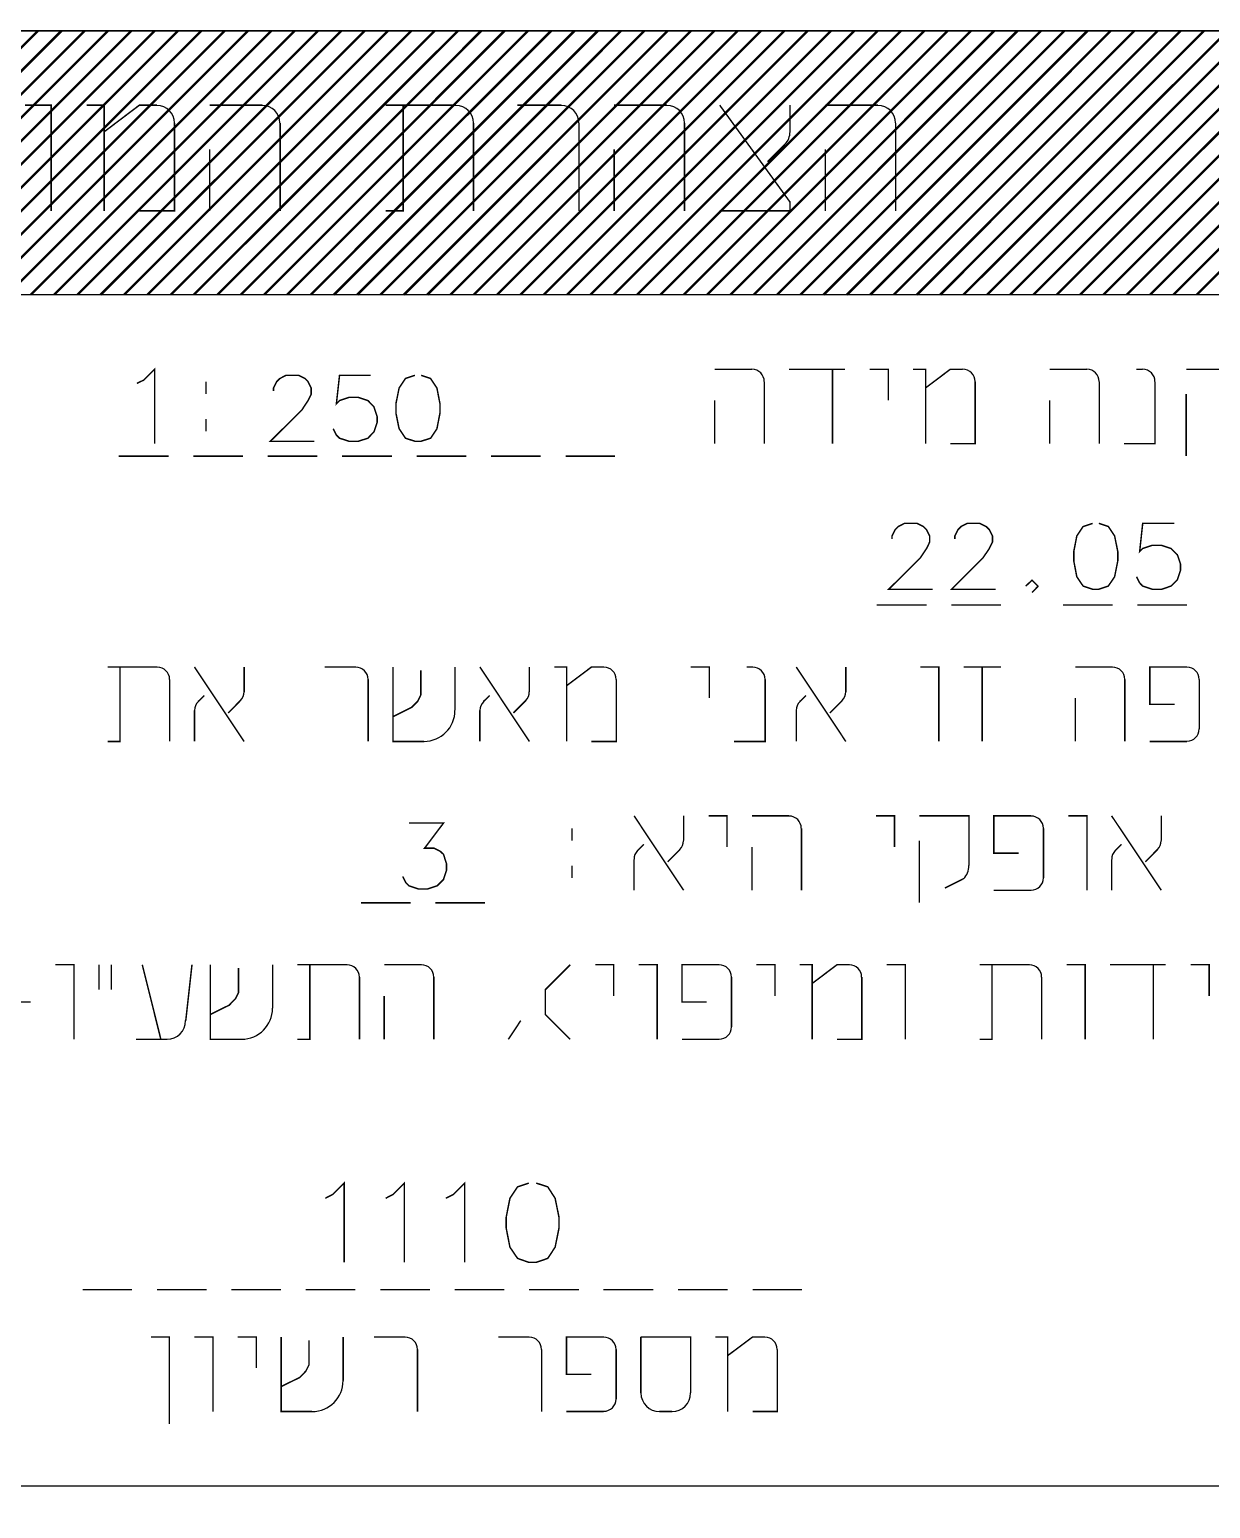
# Model space of a CAD drawing. Extents: x 489 to 720, y 1028 to 1176.
# Drawn here: x 693.83 to 702.79, y 1108.8 to 1120.02 of the extents above; entities that cross this region are included whole.
import ezdxf

# ---------------------------------------------------------------- set-up
doc = ezdxf.new("R2010")
doc.units = 0
doc.header["$MEASUREMENT"] = 0
doc.layers.add('DECLARATION', color=7, linetype='Continuous')
doc.layers.add('M1280', color=7, linetype='Continuous')

msp = doc.modelspace()

# ---------------------------------------------------------------- linework, layer by layer
at = {"color": 250, "linetype": 'Continuous', "ltscale": 0.045455, "const_width": 0.0112}
for points in [[(695.684, 1117.281), (695.684, 1117.305), (695.708, 1117.353), (695.732, 1117.377), (695.779, 1117.401), (695.875, 1117.401), (695.922, 1117.377), (695.946, 1117.353), (695.97, 1117.305), (695.97, 1117.257), (695.946, 1117.21), (695.899, 1117.138), (695.66, 1116.901), (695.994, 1116.901)], [(696.422, 1117.401), (696.185, 1117.401), (696.161, 1117.186), (696.185, 1117.21), (696.257, 1117.234), (696.328, 1117.234), (696.4, 1117.21), (696.446, 1117.162), (696.47, 1117.09), (696.47, 1117.044), (696.446, 1116.972), (696.4, 1116.924), (696.328, 1116.901), (696.257, 1116.901), (696.185, 1116.924), (696.161, 1116.948), (696.137, 1116.996)], [(696.757, 1117.401), (696.685, 1117.377), (696.637, 1117.305), (696.613, 1117.186), (696.613, 1117.114), (696.637, 1116.996), (696.685, 1116.924), (696.757, 1116.901), (696.804, 1116.901), (696.876, 1116.924), (696.924, 1116.996), (696.947, 1117.114), (696.947, 1117.186), (696.924, 1117.305), (696.876, 1117.377), (696.804, 1117.401)], [(700.377, 1116.159), (700.377, 1116.182), (700.401, 1116.23), (700.425, 1116.254), (700.472, 1116.278), (700.568, 1116.278), (700.616, 1116.254), (700.64, 1116.23), (700.663, 1116.182), (700.663, 1116.135), (700.64, 1116.087), (700.592, 1116.016), (700.353, 1115.778), (700.687, 1115.778)], [(700.854, 1116.159), (700.854, 1116.182), (700.878, 1116.23), (700.902, 1116.254), (700.949, 1116.278), (701.044, 1116.278), (701.092, 1116.254), (701.116, 1116.23), (701.14, 1116.182), (701.14, 1116.135), (701.116, 1116.087), (701.068, 1116.016), (700.83, 1115.778), (701.163, 1115.778)], [(701.9, 1116.278), (701.828, 1116.254), (701.78, 1116.182), (701.757, 1116.064), (701.757, 1115.993), (701.78, 1115.873), (701.828, 1115.802), (701.9, 1115.778), (701.947, 1115.778), (702.019, 1115.802), (702.067, 1115.873), (702.091, 1115.993), (702.091, 1116.064), (702.067, 1116.182), (702.019, 1116.254), (701.947, 1116.278)], [(702.519, 1116.278), (702.28, 1116.278), (702.257, 1116.064), (702.28, 1116.087), (702.352, 1116.111), (702.424, 1116.111), (702.495, 1116.087), (702.543, 1116.04), (702.567, 1115.969), (702.567, 1115.921), (702.543, 1115.849), (702.495, 1115.802), (702.424, 1115.778), (702.352, 1115.778), (702.28, 1115.802), (702.257, 1115.826), (702.233, 1115.873)], [(696.712, 1114.004), (696.974, 1114.004), (696.83, 1113.813), (696.902, 1113.813), (696.95, 1113.789), (696.974, 1113.766), (696.997, 1113.695), (696.997, 1113.647), (696.974, 1113.576), (696.926, 1113.528), (696.854, 1113.504), (696.783, 1113.504), (696.712, 1113.528), (696.688, 1113.552), (696.665, 1113.599)], [(696.077, 1111.157), (696.134, 1111.187), (696.22, 1111.272), (696.22, 1110.671)], [(696.535, 1111.157), (696.592, 1111.187), (696.677, 1111.272), (696.677, 1110.671)], [(696.992, 1111.157), (697.05, 1111.187), (697.135, 1111.272), (697.135, 1110.671)], [(697.621, 1111.272), (697.536, 1111.244), (697.478, 1111.157), (697.45, 1111.015), (697.45, 1110.929), (697.478, 1110.786), (697.536, 1110.701), (697.621, 1110.671), (697.678, 1110.671), (697.765, 1110.701), (697.821, 1110.786), (697.85, 1110.929), (697.85, 1111.015), (697.821, 1111.157), (697.765, 1111.244), (697.678, 1111.272)]]:
    msp.add_lwpolyline(points, dxfattribs=at)
at = {"layer": 'DECLARATION', "color": 7, "linetype": 'Continuous', "ltscale": 0.045455, "const_width": 0.0112}
for points in [[(675.03, 1118.013), (720.221, 1118.013), (720.221, 1108.974), (675.03, 1108.974)], [(694.647, 1117.34), (694.701, 1117.366), (694.782, 1117.447), (694.782, 1116.882)], [(695.171, 1117.354), (695.171, 1117.26)], [(699.315, 1117.447), (699.032, 1117.447)], [(699.409, 1116.882), (699.409, 1117.354)], [(699.596, 1117.447), (700.02, 1117.447)], [(699.926, 1117.447), (699.926, 1116.882)], [(700.209, 1117.447), (700.35, 1117.447), (700.35, 1117.212)], [(700.538, 1117.447), (700.633, 1117.447), (700.633, 1116.882)], [(700.915, 1117.447), (700.82, 1117.447), (700.633, 1117.306)], [(700.82, 1116.882), (701.009, 1116.882), (701.009, 1117.354)], [(701.857, 1117.447), (701.574, 1117.447)], [(701.951, 1116.882), (701.951, 1117.354)], [(702.138, 1116.882), (702.374, 1116.882), (702.374, 1117.354)], [(702.28, 1117.447), (702.233, 1117.447)], [(702.986, 1117.071), (702.986, 1117.447), (702.61, 1117.447)], [(702.61, 1116.788), (702.61, 1117.26)], [(699.032, 1116.882), (699.032, 1117.212)], [(701.574, 1116.882), (701.574, 1117.212)], [(695.171, 1117.071), (695.171, 1116.977)], [(694.51, 1116.788), (694.887, 1116.788)], [(695.075, 1116.788), (695.452, 1116.788)], [(695.64, 1116.788), (696.017, 1116.788)], [(696.204, 1116.788), (696.582, 1116.788)], [(696.77, 1116.788), (697.146, 1116.788)], [(697.335, 1116.788), (697.711, 1116.788)], [(697.9, 1116.788), (698.276, 1116.788)], [(701.392, 1115.801), (701.44, 1115.847), (701.486, 1115.801), (701.44, 1115.753)], [(700.262, 1115.659), (700.64, 1115.659)], [(700.827, 1115.659), (701.204, 1115.659)], [(701.675, 1115.659), (702.051, 1115.659)], [(702.24, 1115.659), (702.616, 1115.659)], [(694.802, 1115.188), (694.425, 1115.188)], [(694.519, 1115.188), (694.519, 1114.623), (694.425, 1114.623)], [(695.084, 1115.188), (695.461, 1114.623)], [(695.461, 1114.999), (695.461, 1115.188)], [(696.308, 1115.188), (696.072, 1115.188)], [(696.591, 1115.188), (696.591, 1114.623), (696.826, 1114.623)], [(696.591, 1114.812), (696.732, 1114.882), (696.779, 1114.929), (696.802, 1114.977), (696.802, 1115.164)], [(697.061, 1114.859), (697.061, 1115.188)], [(697.25, 1115.188), (697.626, 1114.623)], [(697.626, 1114.999), (697.626, 1115.188)], [(697.815, 1115.188), (697.909, 1115.188), (697.909, 1114.623)], [(698.191, 1115.188), (698.097, 1115.188), (697.909, 1115.047)], [(698.85, 1115.188), (698.992, 1115.188), (698.992, 1114.953)], [(699.321, 1115.188), (699.274, 1115.188)], [(699.651, 1115.188), (700.027, 1114.623)], [(700.027, 1114.999), (700.027, 1115.188)], [(700.592, 1115.188), (700.733, 1115.188), (700.733, 1114.623)], [(700.921, 1115.188), (701.204, 1115.188)], [(701.062, 1115.188), (701.062, 1114.623)], [(702.051, 1115.188), (701.769, 1115.188)], [(702.616, 1115.188), (702.334, 1115.188), (702.334, 1114.905), (702.522, 1114.905)], [(694.896, 1114.623), (694.896, 1115.094)], [(696.402, 1114.623), (696.402, 1115.094)], [(698.097, 1114.623), (698.285, 1114.623), (698.285, 1115.094)], [(699.179, 1114.623), (699.415, 1114.623), (699.415, 1115.094)], [(702.145, 1114.623), (702.145, 1115.094)], [(702.71, 1114.718), (702.71, 1115.094)], [(695.159, 1114.972), (695.112, 1114.926)], [(695.34, 1114.839), (695.433, 1114.934)], [(697.325, 1114.972), (697.277, 1114.926)], [(697.504, 1114.839), (697.599, 1114.934)], [(699.725, 1114.972), (699.678, 1114.926)], [(699.905, 1114.839), (700, 1114.934)], [(701.769, 1114.623), (701.769, 1114.953)], [(695.084, 1114.859), (695.084, 1114.623)], [(697.25, 1114.859), (697.25, 1114.623)], [(699.651, 1114.859), (699.651, 1114.623)], [(702.334, 1114.623), (702.616, 1114.623)], [(698.42, 1114.059), (698.796, 1113.494)], [(698.796, 1113.87), (698.796, 1114.059)], [(698.985, 1114.059), (699.126, 1114.059), (699.126, 1113.823)], [(699.596, 1114.059), (699.315, 1114.059)], [(700.255, 1114.059), (700.396, 1114.059), (700.396, 1113.823)], [(700.962, 1113.681), (700.962, 1114.059), (700.585, 1114.059)], [(701.433, 1114.059), (701.15, 1114.059), (701.15, 1113.776), (701.338, 1113.776)], [(701.715, 1114.059), (701.857, 1114.059), (701.857, 1113.494)], [(702.044, 1114.059), (702.421, 1113.494)], [(702.421, 1113.87), (702.421, 1114.059)], [(697.949, 1113.964), (697.949, 1113.87)], [(699.691, 1113.494), (699.691, 1113.964)], [(700.585, 1113.399), (700.585, 1113.87)], [(701.527, 1113.588), (701.527, 1113.964)], [(698.494, 1113.843), (698.447, 1113.795)], [(698.675, 1113.71), (698.769, 1113.804)], [(699.315, 1113.494), (699.315, 1113.823)], [(702.119, 1113.843), (702.072, 1113.795)], [(702.3, 1113.71), (702.393, 1113.804)], [(697.949, 1113.681), (697.949, 1113.588)], [(698.42, 1113.729), (698.42, 1113.494)], [(702.044, 1113.729), (702.044, 1113.494)], [(700.779, 1113.511), (700.92, 1113.582)], [(701.15, 1113.494), (701.433, 1113.494)], [(696.349, 1113.399), (696.725, 1113.399)], [(696.913, 1113.399), (697.29, 1113.399)], [(694.029, 1112.929), (694.17, 1112.929), (694.17, 1112.363)], [(694.359, 1112.74), (694.359, 1112.929)], [(694.453, 1112.929), (694.453, 1112.74)], [(694.688, 1112.929), (694.829, 1112.363)], [(695.018, 1112.505), (695.065, 1112.929)], [(695.205, 1112.929), (695.205, 1112.363), (695.442, 1112.363)], [(695.205, 1112.552), (695.347, 1112.622), (695.394, 1112.67), (695.418, 1112.716), (695.418, 1112.905)], [(695.677, 1112.599), (695.677, 1112.929)], [(696.242, 1112.929), (695.865, 1112.929)], [(695.959, 1112.929), (695.959, 1112.363), (695.865, 1112.363)], [(696.807, 1112.929), (696.524, 1112.929)], [(697.936, 1112.929), (697.747, 1112.74), (697.747, 1112.552), (697.936, 1112.363)], [(698.125, 1112.929), (698.266, 1112.929), (698.266, 1112.693)], [(698.454, 1112.929), (698.595, 1112.929), (698.595, 1112.363)], [(699.066, 1112.929), (698.784, 1112.929), (698.784, 1112.646), (698.971, 1112.646)], [(699.349, 1112.929), (699.49, 1112.929), (699.49, 1112.693)], [(699.678, 1112.929), (699.772, 1112.929), (699.772, 1112.363)], [(700.054, 1112.929), (699.96, 1112.929), (699.772, 1112.787)], [(700.337, 1112.929), (700.478, 1112.929), (700.478, 1112.363)], [(701.42, 1112.929), (701.043, 1112.929)], [(701.137, 1112.929), (701.137, 1112.363), (701.043, 1112.363)], [(701.702, 1112.929), (701.843, 1112.929), (701.843, 1112.363)], [(702.032, 1112.929), (702.455, 1112.929)], [(702.361, 1112.929), (702.361, 1112.363)], [(702.644, 1112.929), (702.785, 1112.929), (702.785, 1112.693)], [(696.336, 1112.363), (696.336, 1112.835)], [(696.901, 1112.363), (696.901, 1112.835)], [(699.16, 1112.457), (699.16, 1112.835)], [(699.96, 1112.363), (700.149, 1112.363), (700.149, 1112.835)], [(701.513, 1112.363), (701.513, 1112.835)], [(693.465, 1112.646), (693.841, 1112.646)], [(696.524, 1112.363), (696.524, 1112.693)], [(697.466, 1112.363), (697.56, 1112.505)], [(694.641, 1112.363), (694.876, 1112.363)], [(698.784, 1112.363), (699.066, 1112.363)], [(694.235, 1110.464), (694.611, 1110.464)], [(694.8, 1110.464), (695.176, 1110.464)], [(695.365, 1110.464), (695.741, 1110.464)], [(695.929, 1110.464), (696.305, 1110.464)], [(696.494, 1110.464), (696.871, 1110.464)], [(697.059, 1110.464), (697.436, 1110.464)], [(697.624, 1110.464), (698.001, 1110.464)], [(698.188, 1110.464), (698.566, 1110.464)], [(698.754, 1110.464), (699.13, 1110.464)], [(699.319, 1110.464), (699.695, 1110.464)], [(694.753, 1110.104), (694.894, 1110.104), (694.894, 1109.445)], [(695.083, 1110.104), (695.224, 1110.104), (695.224, 1109.539)], [(695.412, 1110.104), (695.553, 1110.104), (695.553, 1109.869)], [(695.742, 1110.104), (695.742, 1109.539), (695.977, 1109.539)], [(695.742, 1109.728), (695.883, 1109.798), (695.929, 1109.845), (695.953, 1109.893), (695.953, 1110.08)], [(696.212, 1109.774), (696.212, 1110.104)], [(696.683, 1110.104), (696.447, 1110.104)], [(697.625, 1110.104), (697.39, 1110.104)], [(698.19, 1110.104), (697.907, 1110.104), (697.907, 1109.821), (698.095, 1109.821)], [(698.471, 1110.104), (698.471, 1109.68)], [(698.849, 1109.68), (698.849, 1110.104), (698.471, 1110.104)], [(699.037, 1110.104), (699.13, 1110.104), (699.13, 1109.539)], [(699.413, 1110.104), (699.319, 1110.104), (699.13, 1109.963)], [(696.777, 1109.539), (696.777, 1110.01)], [(697.719, 1109.539), (697.719, 1110.01)], [(698.284, 1109.634), (698.284, 1110.01)], [(699.319, 1109.539), (699.508, 1109.539), (699.508, 1110.01)], [(697.907, 1109.539), (698.19, 1109.539)], [(698.613, 1109.539), (698.708, 1109.539)]]:
    msp.add_lwpolyline(points, dxfattribs=at)
at = {"layer": 'DECLARATION', "color": 7, "linetype": 'Continuous', "ltscale": 0.045455}
for centre, radius, start, end in [((699.315, 1117.354), 0.0932, 0.0055, 90), ((700.915, 1117.354), 0.0932, 0.0055, 90), ((701.857, 1117.354), 0.0932, 0.0055, 90), ((702.28, 1117.354), 0.0932, 0.0055, 90), ((694.802, 1115.094), 0.0932, 0.0055, 90), ((696.308, 1115.094), 0.0932, 0.0055, 90), ((698.191, 1115.094), 0.0932, 0.0055, 90), ((699.321, 1115.094), 0.0932, 0.0055, 90), ((702.051, 1115.094), 0.0932, 0.0055, 90), ((702.616, 1115.094), 0.0932, 0.0055, 90), ((695.367, 1114.999), 0.0932, 315.0055, 360.0055), ((695.367, 1114.999), 0.0932, 315.0055, 360.0055), ((697.532, 1114.999), 0.0932, 315.0055, 360.0055), ((697.532, 1114.999), 0.0932, 315.0055, 360.0055), ((699.933, 1114.999), 0.0932, 315.0055, 360.0055), ((699.933, 1114.999), 0.0932, 315.0055, 360.0055), ((695.178, 1114.859), 0.0932, 135, 180), ((695.178, 1114.859), 0.0932, 135, 180), ((697.344, 1114.859), 0.0932, 135, 180), ((697.344, 1114.859), 0.0932, 135, 180), ((699.744, 1114.859), 0.0932, 135, 180), ((699.744, 1114.859), 0.0932, 135, 180), ((696.826, 1114.859), 0.235, 270.0055, 360), ((702.616, 1114.718), 0.0932, 270.0055, 360), ((699.596, 1113.964), 0.0932, 0.0055, 90), ((701.433, 1113.964), 0.0932, 0.0055, 90), ((698.513, 1113.729), 0.0932, 135, 180), ((698.513, 1113.729), 0.0932, 135, 180), ((698.702, 1113.87), 0.0932, 315.0055, 360.0055), ((698.702, 1113.87), 0.0932, 315.0055, 360.0055), ((702.138, 1113.729), 0.0932, 135, 180), ((702.138, 1113.729), 0.0932, 135, 180), ((702.327, 1113.87), 0.0932, 315.0055, 360.0055), ((702.327, 1113.87), 0.0932, 315.0055, 360.0055), ((700.82, 1113.681), 0.141, 315.0055, 360.0055), ((700.82, 1113.681), 0.141, 315.0055, 360.0055), ((701.433, 1113.588), 0.0932, 270.0055, 360), ((696.242, 1112.835), 0.0932, 0.0055, 90), ((696.807, 1112.835), 0.0932, 0.0055, 90), ((699.066, 1112.835), 0.0932, 0.0055, 90), ((700.054, 1112.835), 0.0932, 0.0055, 90), ((701.42, 1112.835), 0.0932, 0.0055, 90), ((695.442, 1112.599), 0.235, 270.0055, 360), ((694.876, 1112.505), 0.141, 270.0055, 360), ((699.066, 1112.457), 0.0932, 270.0055, 360), ((696.683, 1110.01), 0.0932, 0.0055, 90), ((697.625, 1110.01), 0.0932, 0.0055, 90), ((698.19, 1110.01), 0.0932, 0.0055, 90), ((699.413, 1110.01), 0.0932, 0.0055, 90), ((695.977, 1109.774), 0.235, 270.0055, 360), ((698.19, 1109.634), 0.0932, 270.0055, 360), ((698.613, 1109.68), 0.141, 180.0055, 270), ((698.708, 1109.68), 0.141, 270.0055, 360)]:
    msp.add_arc(centre, radius, start, end, dxfattribs=at)
at = {"layer": 'M1280', "color": 7, "linetype": 'Continuous', "ltscale": 0.045455, "const_width": 0.0112}
for points in [[(675.028, 1118.013), (675.028, 1120.015), (720.221, 1120.015), (720.221, 1102.952), (675.028, 1102.952)], [(675.028, 1120.015), (715.074, 1120.015)], [(675.028, 1120.015), (720.221, 1120.015), (720.221, 1118.013), (675.028, 1118.013)], [(693.797, 1119.451), (693.997, 1119.451), (693.997, 1118.649)], [(694.265, 1119.451), (694.399, 1119.451), (694.399, 1118.649)], [(694.799, 1119.451), (694.666, 1119.451), (694.399, 1119.249)], [(695.6, 1119.451), (695.2, 1119.451)], [(697.068, 1119.451), (696.534, 1119.451)], [(696.668, 1119.451), (696.668, 1118.649), (696.534, 1118.649)], [(697.869, 1119.451), (697.535, 1119.451)], [(698.67, 1119.451), (698.269, 1119.451)], [(699.07, 1118.649), (699.604, 1118.649), (699.604, 1118.715), (699.07, 1119.451)], [(699.604, 1119.249), (699.604, 1119.451)], [(700.271, 1119.451), (699.871, 1119.451)], [(694.666, 1118.649), (694.933, 1118.649), (694.933, 1119.316)], [(695.734, 1118.649), (695.734, 1119.316)], [(697.202, 1118.649), (697.202, 1119.316)], [(698.002, 1118.649), (698.002, 1119.316)], [(698.803, 1118.649), (698.803, 1119.316)], [(700.405, 1118.649), (700.405, 1119.316)], [(699.432, 1119.022), (699.566, 1119.155)], [(695.2, 1118.649), (695.2, 1119.116)], [(698.269, 1118.649), (698.269, 1119.116)], [(699.871, 1118.649), (699.871, 1119.116)]]:
    msp.add_lwpolyline(points, dxfattribs=at)
at = {"layer": 'M1280', "color": 8, "linetype": 'Continuous', "ltscale": 0.045455, "const_width": 0.0182}
for points in [[(691.895, 1118.013), (693.897, 1120.015)], [(692.072, 1118.013), (694.075, 1120.015)], [(692.249, 1118.013), (694.251, 1120.015)], [(692.426, 1118.013), (694.428, 1120.015)], [(692.603, 1118.013), (694.605, 1120.015)], [(692.78, 1118.013), (694.783, 1120.015)], [(692.957, 1118.013), (694.959, 1120.015)], [(693.134, 1118.013), (695.136, 1120.015)], [(693.311, 1118.013), (695.313, 1120.015)], [(693.488, 1118.013), (695.491, 1120.015)], [(693.665, 1118.013), (695.667, 1120.015)], [(693.842, 1118.013), (695.844, 1120.015)], [(694.019, 1118.013), (696.021, 1120.015)], [(694.196, 1118.013), (696.199, 1120.015)], [(694.372, 1118.013), (696.375, 1120.015)], [(694.55, 1118.013), (696.552, 1120.015)], [(694.727, 1118.013), (696.729, 1120.015)], [(694.904, 1118.013), (696.907, 1120.015)], [(695.08, 1118.013), (697.083, 1120.015)], [(695.258, 1118.013), (697.26, 1120.015)], [(695.435, 1118.013), (697.437, 1120.015)], [(695.612, 1118.013), (697.615, 1120.015)], [(695.788, 1118.013), (697.791, 1120.015)], [(695.966, 1118.013), (697.968, 1120.015)], [(696.143, 1118.013), (698.145, 1120.015)], [(696.32, 1118.013), (698.322, 1120.015)], [(696.496, 1118.013), (698.499, 1120.015)], [(696.674, 1118.013), (698.676, 1120.015)], [(696.851, 1118.013), (698.853, 1120.015)], [(697.027, 1118.013), (699.029, 1120.015)], [(697.204, 1118.013), (699.207, 1120.015)], [(697.382, 1118.013), (699.384, 1120.015)], [(697.559, 1118.013), (699.561, 1120.015)], [(697.735, 1118.013), (699.737, 1120.015)], [(697.912, 1118.013), (699.915, 1120.015)], [(698.09, 1118.013), (700.092, 1120.015)], [(698.267, 1118.013), (700.269, 1120.015)], [(698.443, 1118.013), (700.445, 1120.015)], [(698.62, 1118.013), (700.622, 1120.015)], [(698.797, 1118.013), (700.8, 1120.015)], [(698.975, 1118.013), (700.977, 1120.015)], [(699.151, 1118.013), (701.153, 1120.015)], [(699.328, 1118.013), (701.33, 1120.015)], [(699.505, 1118.013), (701.508, 1120.015)], [(699.683, 1118.013), (701.685, 1120.015)], [(699.859, 1118.013), (701.861, 1120.015)], [(700.036, 1118.013), (702.038, 1120.015)], [(700.213, 1118.013), (702.216, 1120.015)], [(700.391, 1118.013), (702.393, 1120.015)], [(700.567, 1118.013), (702.569, 1120.015)], [(700.744, 1118.013), (702.746, 1120.015)], [(700.921, 1118.013), (702.924, 1120.015)], [(701.099, 1118.013), (703.101, 1120.015)], [(701.275, 1118.013), (703.277, 1120.015)], [(701.452, 1118.013), (703.454, 1120.015)], [(701.629, 1118.013), (703.632, 1120.015)], [(701.805, 1118.013), (703.808, 1120.015)], [(701.983, 1118.013), (703.985, 1120.015)], [(702.16, 1118.013), (704.162, 1120.015)], [(702.337, 1118.013), (704.34, 1120.015)], [(702.513, 1118.013), (704.516, 1120.015)], [(702.691, 1118.013), (704.693, 1120.015)]]:
    msp.add_lwpolyline(points, dxfattribs=at)
at = {"layer": 'M1280', "color": 7, "linetype": 'Continuous', "ltscale": 0.045455}
for centre, start, end in [((694.799, 1119.316), 0.0055, 90), ((695.6, 1119.316), 0.0055, 90), ((697.068, 1119.316), 0.0055, 90), ((697.869, 1119.316), 0.0055, 90), ((698.67, 1119.316), 0.0055, 90), ((700.271, 1119.316), 0.0055, 90), ((699.471, 1119.249), 315.0055, 360.0055), ((699.471, 1119.249), 315.0055, 360.0055)]:
    msp.add_arc(centre, 0.133, start, end, dxfattribs=at)

doc.saveas('drawing.dxf')
